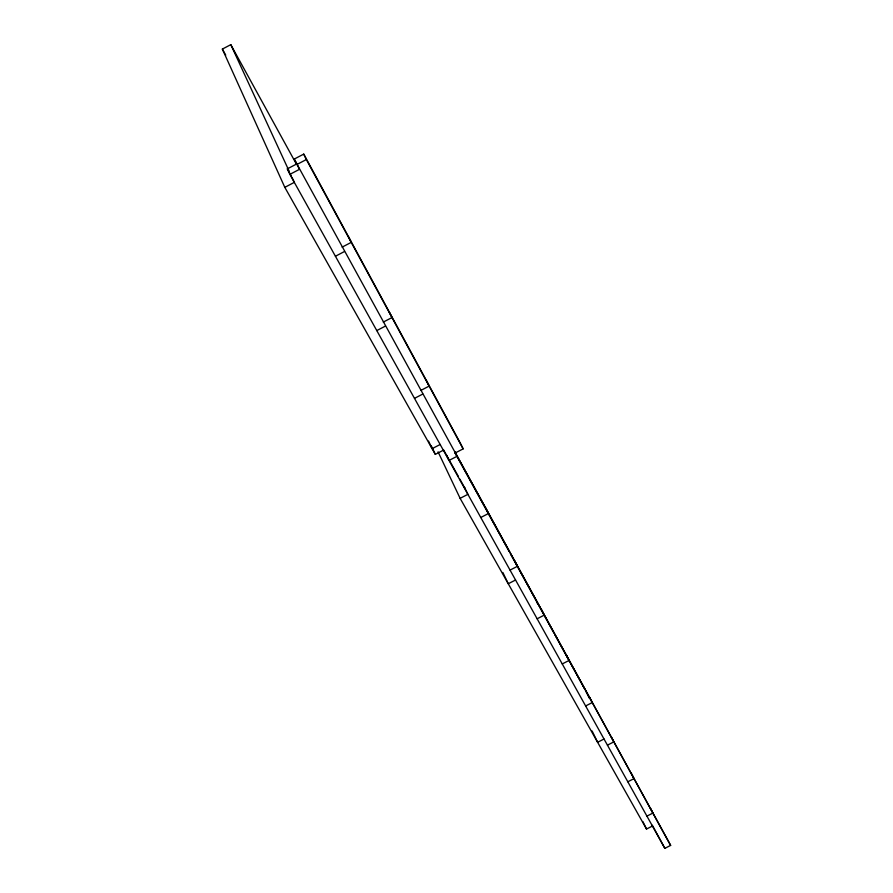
<?xml version="1.0" encoding="UTF-8"?>
<svg xmlns="http://www.w3.org/2000/svg" width="893" height="893" viewBox="0 0 893 893"><rect width="100%" height="100%" fill="white"/><g stroke="black" fill="none" stroke-linecap="round" stroke-linejoin="round"><path stroke-width="1.34" d="M443.341 450.217L435.326 454.37L284.811 187.351L222.357 49.093L230.796 44.65L296.498 164.301M296.833 163.888L287.334 168.866L289.868 174.369L664.85 848.35L670.643 845.403L294.199 159.088L303.743 154.098L460.386 443.252L463.143 448.866L455.162 452.997M296.777 164.558L306.355 159.546L303.743 154.098M289.868 174.369L299.412 169.369L297.358 164.982M284.811 187.351L294.322 182.373L291.989 177.316M342.119 247.138L351.25 242.383L348.56 236.835M335.422 256.246L344.508 251.491M383.287 322.094L391.994 317.562L389.27 311.97M376.779 330.577L385.463 326.057M420.815 390.431L429.142 386.111L426.385 380.496M414.486 398.367L422.802 394.059M440.16 444.502L432.112 448.666L428.551 441.097M438.061 451.836L460.118 498.339L467.887 494.331L464.271 486.808M480.769 517.494L488.415 513.542L485.68 507.938M510.048 570.102L517.393 566.318L514.669 560.748M515.551 580.004L508.262 583.754L502.848 572.458M537.128 618.782L544.205 615.143L541.493 609.618M562.255 663.945L569.075 660.44L566.385 654.971M585.629 705.961L592.226 702.59L589.547 697.176M604.025 739.013L597.618 742.284L592.126 730.999M607.441 745.153L613.804 741.893L611.158 736.546M627.824 781.788L633.985 778.64L631.362 773.371M646.923 816.124L652.895 813.076L650.305 807.864M460.118 498.339L646.521 829.05L652.437 826.036M287.334 168.866L291.341 176.088M443.62 449.927L458.477 476.65M459.828 479.083L465.231 488.795M652.337 825.266L664.85 848.35M222.357 49.093L225.739 55.176M294.199 159.088L296.867 163.944M454.928 451.914L670.643 845.403M455.028 452.941L509.11 551.428M510.45 553.861L535.822 600.063M536.492 601.268L553.749 632.702M555.078 635.124L584.96 689.53M306.355 159.546L463.143 448.866M585.629 690.735L589.302 698.181M536.436 601.313L537.664 603.813M642.871 821.593L646.521 829.05M454.805 451.813L456.993 456.323L449.023 460.442L446.333 454.794M431.174 445.562L435.326 454.37M230.796 44.65L289.075 170.998"/></g></svg>
